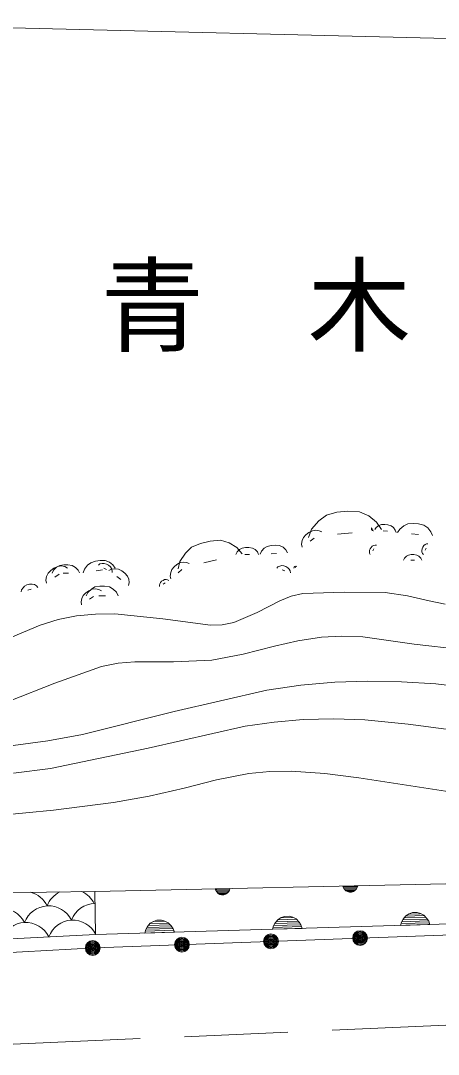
# Model space of a CAD drawing. Units: millimetres, scale not verified. Extents: x 40000 to 680000, y 20000 to 380000.
# Drawn here: x 276272 to 290390, y 294856 to 329789 of the extents above; entities that cross this region are included whole.
import ezdxf
from ezdxf.enums import TextEntityAlignment as Align

# ---------------------------------------------------------------- set-up
doc = ezdxf.new("R2010")
doc.units = ezdxf.units.MM
doc.header["$LTSCALE"] = 1000
doc.linetypes.add('CHAIN', pattern=[18.5, 12, -1.5, 3.5, -1.5])
doc.layers.add('S-BGD', color=7, linetype='Continuous', lineweight=13)
doc.styles.add('ＭＳ ゴシック', font='')
doc.styles.get('ＭＳ ゴシック').set_extended_font_data('MS Gothic')

msp = doc.modelspace()

# ---------------------------------------------------------------- linework, layer by layer
at = {"layer": 'S-BGD'}
for p, q in [((266024, 329789), (347811, 327780)), ((286346, 312886), (286606, 313076)), ((286606, 313076), (286963, 313176)), ((286963, 313176), (287332, 313215)), ((287332, 313215), (287727, 313195)), ((287727, 313195), (288040, 313060)), ((288040, 313060), (288300, 312839)), ((286102, 312605), (286346, 312886)), ((288137, 312642), (288145, 312654)), ((288243, 312592), (288292, 312664)), ((288292, 312664), (288381, 312727)), ((288300, 312839), (288464, 312588)), ((288381, 312727), (288469, 312762)), ((288469, 312762), (288577, 312765)), ((288577, 312765), (288685, 312750)), ((288685, 312750), (288796, 312716)), ((288796, 312716), (288875, 312655)), ((288875, 312655), (288934, 312574)), ((289084, 312607), (289224, 312717)), ((289224, 312717), (289364, 312783)), ((289364, 312783), (289541, 312798)), ((289541, 312798), (289718, 312783)), ((289718, 312783), (289901, 312737)), ((289901, 312737), (290036, 312646)), ((285790, 312218), (285831, 312319)), ((285831, 312319), (285917, 312411)), ((285917, 312411), (286016, 312489)), ((286001, 312326), (286102, 312605)), ((286016, 312489), (286134, 312553)), ((286189, 312303), (286056, 312200)), ((286134, 312553), (286249, 312570)), ((286249, 312570), (286364, 312552)), ((286364, 312552), (286456, 312509)), ((287479, 312483), (286986, 312431)), ((288131, 312628), (288137, 312642)), ((288131, 312612), (288131, 312628)), ((288136, 312594), (288131, 312612)), ((288144, 312579), (288136, 312594)), ((288154, 312565), (288144, 312579)), ((288167, 312557), (288154, 312565)), ((288165, 312613), (288176, 312592)), ((288183, 312551), (288167, 312557)), ((288196, 312551), (288183, 312551)), ((288675, 312531), (288531, 312552)), ((288934, 312574), (288962, 312491)), ((289012, 312486), (289084, 312607)), ((289720, 312426), (289484, 312446)), ((290036, 312646), (290138, 312518)), ((290138, 312518), (290192, 312386)), ((281842, 311794), (282051, 311993)), ((282051, 311993), (282356, 312123)), ((282356, 312123), (282679, 312201)), ((282679, 312201), (283032, 312229)), ((283032, 312229), (283325, 312145)), ((283325, 312145), (283582, 311979)), ((283582, 311979), (283756, 311776)), ((283672, 311913), (283759, 311963)), ((283759, 311963), (283872, 311983)), ((283872, 311983), (283988, 311983)), ((283988, 311983), (284109, 311964)), ((284109, 311964), (284202, 311912)), ((284410, 311856), (284506, 311957)), ((284506, 311957), (284607, 312023)), ((284607, 312023), (284742, 312054)), ((284742, 312054), (284880, 312062)), ((284880, 312062), (285027, 312047)), ((285027, 312047), (285142, 311991)), ((285142, 311991), (285235, 311904)), ((285769, 312093), (285790, 312218)), ((285790, 311994), (285769, 312093)), ((288085, 311943), (288116, 311989)), ((288116, 311989), (288156, 312033)), ((288156, 312033), (288201, 312056)), ((288201, 312056), (288251, 312065)), ((288251, 312065), (288296, 312060)), ((289843, 311944), (289866, 311998)), ((289866, 311998), (289900, 312051)), ((289900, 312051), (289942, 312084)), ((289942, 312084), (289993, 312103)), ((289979, 311962), (289948, 311890)), ((289993, 312103), (290040, 312106)), ((281658, 311516), (281842, 311794)), ((283547, 311751), (283588, 311834)), ((283588, 311834), (283672, 311913)), ((284009, 311752), (283855, 311752)), ((284202, 311912), (284275, 311835)), ((284275, 311835), (284317, 311753)), ((284367, 311754), (284410, 311856)), ((284922, 311786), (284737, 311776)), ((285235, 311904), (285291, 311808)), ((288059, 311845), (288062, 311893)), ((288069, 311790), (288059, 311845)), ((288062, 311893), (288085, 311943)), ((288091, 311752), (288069, 311790)), ((288214, 311937), (288173, 311875)), ((289214, 311559), (289246, 311625)), ((289246, 311625), (289314, 311688)), ((289314, 311688), (289383, 311728)), ((289383, 311728), (289474, 311744)), ((289474, 311744), (289566, 311744)), ((289566, 311744), (289663, 311729)), ((289663, 311729), (289737, 311688)), ((289737, 311688), (289796, 311626)), ((289796, 311626), (289830, 311560)), ((289830, 311887), (289843, 311944)), ((289836, 311837), (289830, 311887)), ((289856, 311782), (289836, 311837)), ((289887, 311746), (289856, 311782)), ((277292, 311207), (277399, 311285)), ((277386, 311220), (277487, 311315)), ((277399, 311285), (277525, 311348)), ((277487, 311315), (277591, 311375)), ((277525, 311348), (277646, 311361)), ((277591, 311375), (277727, 311399)), ((277646, 311361), (277766, 311338)), ((277727, 311399), (277866, 311399)), ((277766, 311338), (277860, 311289)), ((277866, 311399), (278012, 311376)), ((278012, 311376), (278123, 311314)), ((278123, 311314), (278211, 311222)), ((278389, 311132), (278429, 311256)), ((278429, 311256), (278531, 311384)), ((278531, 311384), (278642, 311471)), ((278642, 311471), (278797, 311522)), ((278797, 311522), (278959, 311545)), ((278902, 311392), (278954, 311428)), ((278954, 311428), (279031, 311447)), ((278959, 311545), (279133, 311543)), ((279031, 311447), (279099, 311448)), ((279179, 311238), (279087, 311289)), ((279099, 311448), (279174, 311422)), ((279133, 311543), (279272, 311489)), ((279174, 311422), (279243, 311384)), ((279243, 311384), (279310, 311332)), ((279253, 311209), (279343, 311254)), ((279272, 311489), (279391, 311396)), ((279310, 311332), (279348, 311270)), ((279343, 311254), (279469, 311266)), ((279348, 311270), (279366, 311200)), ((279391, 311396), (279467, 311289)), ((279469, 311266), (279577, 311252)), ((281381, 311238), (281459, 311330)), ((281459, 311330), (281551, 311407)), ((281551, 311407), (281661, 311473)), ((281601, 311258), (281658, 311516)), ((281661, 311473), (281769, 311493)), ((281769, 311493), (281879, 311480)), ((281879, 311480), (281968, 311443)), ((282894, 311569), (282463, 311465)), ((284926, 311287), (284967, 311329)), ((284967, 311329), (285033, 311359)), ((285033, 311359), (285095, 311372)), ((285095, 311372), (285167, 311361)), ((285167, 311361), (285236, 311338)), ((285236, 311338), (285305, 311302)), ((285305, 311302), (285350, 311253)), ((285511, 311300), (285517, 311316)), ((285511, 311286), (285511, 311300)), ((285517, 311316), (285525, 311328)), ((285525, 311328), (285539, 311339)), ((285539, 311339), (285554, 311346)), ((285572, 311317), (285552, 311307)), ((285554, 311346), (285571, 311352)), ((285571, 311352), (285587, 311351)), ((285587, 311351), (285602, 311346)), ((285602, 311346), (285613, 311338)), ((289583, 311559), (289460, 311559)), ((277125, 310879), (277151, 311009)), ((277151, 311009), (277199, 311113)), ((277199, 311113), (277292, 311207)), ((277338, 311121), (277386, 311220)), ((277573, 311083), (277430, 310980)), ((277892, 311122), (277707, 311121)), ((278211, 311222), (278262, 311123)), ((279036, 311226), (278820, 311195)), ((279366, 311200), (279364, 311136)), ((279654, 310902), (279520, 311004)), ((279577, 311252), (279689, 311193)), ((279689, 311193), (279789, 311117)), ((279789, 311117), (279881, 311019)), ((279881, 311019), (279927, 310913)), ((279927, 310913), (279939, 310797)), ((281330, 311021), (281345, 311141)), ((281353, 310928), (281330, 311021)), ((281345, 311141), (281381, 311238)), ((281722, 311237), (281599, 311134)), ((285203, 311195), (285111, 311226)), ((285350, 311253), (285379, 311192)), ((285379, 311192), (285388, 311134)), ((276305, 310551), (276352, 310626)), ((276352, 310626), (276405, 310681)), ((276405, 310681), (276484, 310718)), ((276484, 310718), (276569, 310741)), ((276631, 310576), (276518, 310545)), ((276569, 310741), (276662, 310751)), ((276662, 310751), (276740, 310732)), ((276740, 310732), (276809, 310690)), ((276809, 310690), (276857, 310638)), ((277143, 310774), (277125, 310879)), ((278545, 310469), (278663, 310580)), ((278576, 310516), (278693, 310573)), ((278663, 310580), (278784, 310650)), ((278693, 310573), (278804, 310583)), ((278784, 310650), (278943, 310678)), ((278804, 310583), (278914, 310561)), ((278914, 310561), (279000, 310515)), ((278943, 310678), (279105, 310678)), ((279105, 310678), (279274, 310652)), ((279274, 310652), (279404, 310579)), ((279404, 310579), (279507, 310472)), ((279939, 310797), (279921, 310697)), ((280963, 310708), (280976, 310762)), ((280969, 310664), (280963, 310708)), ((280976, 310762), (280997, 310805)), ((280997, 310805), (281037, 310844)), ((281037, 310844), (281084, 310874)), ((281084, 310874), (281137, 310899)), ((281154, 310788), (281092, 310747)), ((281137, 310899), (281188, 310903)), ((281188, 310903), (281238, 310892)), ((281238, 310892), (281277, 310870)), ((276293, 310483), (276305, 310551)), ((278319, 310147), (278345, 310266)), ((278345, 310266), (278390, 310362)), ((278390, 310362), (278476, 310447)), ((278476, 310447), (278576, 310516)), ((278488, 310353), (278545, 310469)), ((278734, 310329), (278600, 310236)), ((279135, 310355), (278919, 310354)), ((279507, 310472), (279566, 310356)), ((285416, 310335), (285034, 310184)), ((285811, 310426), (285416, 310335)), ((287209, 310477), (285811, 310426)), ((288595, 310468), (287209, 310477)), ((289343, 310354), (288595, 310468)), ((290085, 310179), (289343, 310354)), ((278334, 310051), (278319, 310147)), ((285034, 310184), (284262, 309789)), ((290622, 310075), (290085, 310179)), ((277544, 309548), (276934, 309364)), ((278155, 309670), (277544, 309548)), ((278804, 309735), (278155, 309670)), ((279461, 309738), (278804, 309735)), ((281075, 309579), (279461, 309738)), ((282686, 309358), (281075, 309579)), ((284262, 309789), (283474, 309453)), ((276934, 309364), (275271, 308662)), ((283086, 309376), (282686, 309358)), ((283474, 309453), (283086, 309376)), ((284850, 308649), (285637, 308829)), ((285637, 308829), (286443, 308950)), ((286443, 308950), (287132, 308990)), ((287132, 308990), (287834, 308970)), ((287834, 308970), (289570, 308717)), ((283793, 308381), (284850, 308649)), ((289570, 308717), (291296, 308526)), ((279564, 308073), (280136, 308126)), ((280136, 308126), (281439, 308120)), ((281439, 308120), (282737, 308175)), ((282737, 308175), (283793, 308381)), ((277432, 307402), (279010, 307961)), ((279010, 307961), (279564, 308073)), ((285739, 307328), (286888, 307430)), ((286888, 307430), (288010, 307470)), ((288010, 307470), (289141, 307450)), ((289141, 307450), (290311, 307377)), ((275879, 306787), (277432, 307402)), ((281465, 306441), (284598, 307167)), ((284598, 307167), (285739, 307328)), ((290311, 307377), (291476, 307244)), ((278368, 305660), (281465, 306441)), ((284841, 306086), (283865, 305941)), ((285824, 306171), (284841, 306086)), ((286863, 306195), (285824, 306171)), ((287904, 306158), (286863, 306195)), ((289372, 306018), (287904, 306158)), ((290829, 305819), (289372, 306018)), ((283865, 305941), (280578, 305199)), ((276015, 305293), (277192, 305446)), ((277192, 305446), (278368, 305660)), ((280578, 305199), (277283, 304516)), ((277283, 304516), (276028, 304356)), ((282893, 304132), (283988, 304348)), ((283988, 304348), (284700, 304415)), ((284700, 304415), (285418, 304422)), ((285418, 304422), (286559, 304344)), ((286559, 304344), (287706, 304205)), ((281803, 303856), (282893, 304132)), ((287706, 304205), (290931, 303707)), ((279412, 303370), (280612, 303583)), ((280612, 303583), (281803, 303856)), ((277383, 303113), (279412, 303370)), ((275354, 302916), (277383, 303113)), ((278779, 300360), (297394, 300766)), ((282847, 300449), (283347, 300460)), ((282867, 300392), (282847, 300449)), ((283335, 300428), (282860, 300418)), ((283347, 300460), (283328, 300402)), ((287168, 300543), (287667, 300554)), ((287188, 300486), (287168, 300543)), ((287656, 300523), (287181, 300512)), ((287219, 300438), (287188, 300486)), ((287194, 300481), (287644, 300491)), ((287626, 300459), (287215, 300450)), ((287269, 300384), (287219, 300438)), ((287238, 300420), (287601, 300428)), ((287621, 300447), (287573, 300391)), ((287649, 300496), (287621, 300447)), ((287667, 300554), (287649, 300496)), ((269730, 300239), (278779, 300360)), ((278807, 298906), (278779, 300360)), ((282898, 300344), (282867, 300392)), ((282873, 300387), (283323, 300397)), ((283305, 300365), (282894, 300356)), ((282948, 300290), (282898, 300344)), ((282917, 300325), (283281, 300333)), ((283003, 300261), (282948, 300290)), ((283251, 300302), (282949, 300295)), ((283063, 300244), (283003, 300261)), ((283008, 300265), (283194, 300269)), ((283140, 300245), (283063, 300244)), ((283198, 300265), (283140, 300245)), ((283253, 300297), (283198, 300265)), ((283300, 300353), (283253, 300297)), ((283328, 300402), (283300, 300353)), ((287324, 300355), (287269, 300384)), ((287572, 300396), (287270, 300389)), ((287383, 300338), (287324, 300355)), ((287329, 300359), (287515, 300363)), ((287461, 300340), (287383, 300338)), ((287519, 300360), (287461, 300340)), ((287573, 300391), (287519, 300360)), ((306955, 299493), (278801, 298455)), ((280761, 299347), (280878, 299388)), ((280878, 299388), (281033, 299393)), ((281033, 299393), (281151, 299359)), ((284879, 299299), (284973, 299412)), ((284973, 299412), (285081, 299475)), ((284976, 299402), (285581, 299420)), ((285081, 299475), (285198, 299516)), ((285461, 299479), (285089, 299468)), ((285198, 299516), (285353, 299521)), ((285353, 299521), (285471, 299487)), ((285471, 299487), (285583, 299430)), ((285583, 299430), (285684, 299323)), ((289145, 299328), (289199, 299428)), ((289190, 299402), (290012, 299427)), ((289199, 299428), (289293, 299540)), ((289965, 299488), (289238, 299466)), ((289293, 299540), (289401, 299604)), ((289296, 299530), (289901, 299548)), ((289401, 299604), (289518, 299645)), ((289782, 299607), (289409, 299596)), ((289518, 299645), (289673, 299649)), ((289673, 299649), (289791, 299615)), ((289791, 299615), (289903, 299558)), ((289903, 299558), (290004, 299451)), ((290004, 299451), (290067, 299356)), ((291768, 299291), (278807, 298906)), ((280468, 298956), (280504, 299072)), ((280491, 299019), (281440, 299047)), ((280504, 299072), (280559, 299171)), ((281414, 299109), (280514, 299082)), ((280550, 299146), (281372, 299170)), ((280559, 299171), (280653, 299284)), ((281325, 299231), (280598, 299210)), ((280653, 299284), (280761, 299347)), ((280656, 299274), (281261, 299292)), ((281141, 299351), (280769, 299340)), ((281151, 299359), (281263, 299302)), ((281263, 299302), (281364, 299195)), ((281364, 299195), (281426, 299099)), ((281426, 299099), (281467, 298985)), ((284788, 299084), (284824, 299200)), ((285787, 299114), (284788, 299084)), ((284811, 299147), (285761, 299175)), ((284824, 299200), (284879, 299299)), ((285734, 299237), (284834, 299210)), ((284870, 299274), (285692, 299298)), ((285645, 299360), (284918, 299338)), ((285684, 299323), (285746, 299227)), ((285746, 299227), (285787, 299114)), ((289108, 299212), (289145, 299328)), ((290107, 299242), (289108, 299212)), ((289131, 299275), (290081, 299304)), ((290054, 299365), (289154, 299339)), ((290067, 299356), (290107, 299242)), ((278807, 298906), (272466, 298591)), ((281467, 298985), (280468, 298956)), ((278801, 298455), (269618, 297948))]:
    msp.add_line(p, q, dxfattribs=at)
at = {"layer": 'S-BGD', "linetype": 'CHAIN'}
msp.add_line((268320, 294856), (353738, 298636), dxfattribs=at)
at = {"layer": 'S-BGD'}
for centre, radius in [((287746, 298785), 249), ((278710, 298450), 249), ((281722, 298563), 249), ((281722, 298563), 220), ((281722, 298563), 191), ((281722, 298563), 161), ((281722, 298563), 132), ((284734, 298674), 249), ((284734, 298674), 220), ((284734, 298674), 191), ((284734, 298674), 161), ((284734, 298674), 132), ((284734, 298674), 97.5), ((284734, 298674), 67.5), ((284734, 298674), 38.7), ((284734, 298674), 7.5), ((287746, 298785), 220), ((287746, 298785), 191), ((287746, 298785), 161), ((287746, 298785), 132), ((287746, 298785), 97.5), ((287746, 298785), 67.5), ((287746, 298785), 38.7), ((287746, 298785), 7.5), ((278710, 298450), 220), ((278710, 298450), 191), ((278710, 298450), 161), ((278710, 298450), 132), ((278710, 298450), 97.5), ((278710, 298450), 67.5), ((278710, 298450), 38.7), ((278710, 298450), 7.5), ((281722, 298563), 97.5), ((281722, 298563), 67.5), ((281722, 298563), 38.7), ((281722, 298563), 7.5)]:
    msp.add_circle(centre, radius, dxfattribs=at)
for centre, start, end in [((276394, 299493), 26.0669, 76.045), ((277980, 299572), 116.5507, 159.6277), ((277980, 299572), 26.0669, 64.9824), ((275628, 298931), 26.0669, 159.6277), ((277213, 299010), 26.0669, 159.6277), ((278798, 299089), 90.7541, 159.6277), ((278032, 298527), 26.0669, 159.6277), ((276446, 298448), 26.0669, 159.6277)]:
    msp.add_arc(centre, 864, start, end, dxfattribs=at)

# ---------------------------------------------------------------- texts
at = {"layer": 'S-BGD', "style": 'ＭＳ ゴシック'}
msp.add_text('青\u3000木', height=2566, dxfattribs=at).set_placement((278970, 318111), align=Align.BOTTOM_LEFT)

doc.saveas('drawing.dxf')
